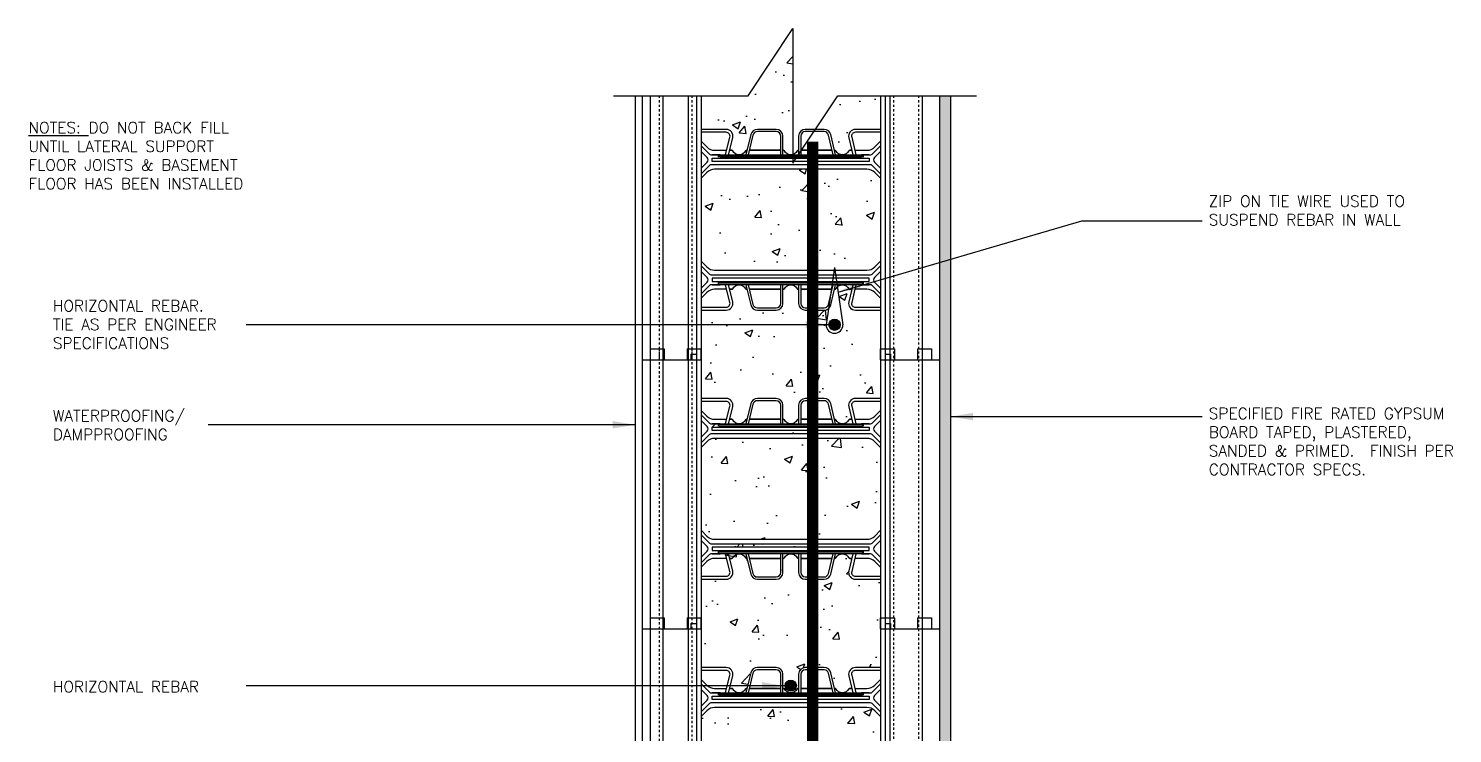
# Model space of a CAD drawing. Header units: inches. Extents: x 70.9 to 134.5, y -76 to 3.1.
# Drawn here: x 70.9 to 134.4, y -28.4 to 3.1 of the extents above; entities that cross this region are included whole.
import ezdxf

# ---------------------------------------------------------------- set-up
doc = ezdxf.new("R2010")
doc.units = ezdxf.units.IN
doc.header["$MEASUREMENT"] = 0
doc.linetypes.add('DASHED2', pattern=[0.375, 0.25, -0.125])
for name, color, linetype in [('LAYER 12', 12, 'Continuous'), ('LAYER 13', 13, 'Continuous'), ('LAYER 3', 3, 'Continuous'), ('LAYER 5', 5, 'Continuous'), ('LAYER 7', 7, 'Continuous'), ('LAYER 8', 8, 'Continuous')]:
    doc.layers.add(name, color=color, linetype=linetype)
doc.styles.add('NOTES', font='simplex.shx', dxfattribs={"height": 1})
doc.dimstyles.new('DIM-18$7', dxfattribs={"dimscale": 8, "dimtxt": 0.09375, "dimasz": 0.125, "dimexe": 0.1875, "dimexo": 0.0625, "dimgap": 0.0625, "dimtad": 0, "dimtih": 1, "dimtoh": 1, "dimdec": 4, "dimzin": 3, "dimdsep": 46, "dimlunit": 4, "dimtxsty": 'NOTES', "dimcen": 0.0625, "dimadec": 0, "dimazin": 0, "dimtfac": 1, "dimtdec": 4, "dimtofl": 0, "dimtmove": 0, "dimatfit": 3, "dimfxl": 1, "dimfrac": 2, "dimtolj": 1, "dimtzin": 0, "dimarcsym": 0})

msp = doc.modelspace()

# ---------------------------------------------------------------- hatches: boundary and pattern name
at = {"layer": 'LAYER 12'}
h = msp.add_hatch(dxfattribs=at)
h.set_pattern_fill('AR-SAND,_O', color=256, scale=0.125)
h.set_pattern_definition([(37.5, (0, 0), (-0.00787417, 0.24085297), [0, -0.19, 0, -0.2125, 0, -0.203125]), (7.5, (0, 0), (0.2212221, 0.35276826), [0, -0.1025, 0, -0.17125, 0, -0.065625]), (327.5, (-0.15375, 0), (0.38926773, 0.00070738), [0, -0.0625, 0, -0.225, 0, -0.29375]), (317.5, (-0.15375, 0), (0.3757658, 0.10970945), [0, -0.03125, 0, -0.1475, 0, -0.16875])])
h.paths.add_polyline_path([(112.03754, 0.07626), (111.53754, 0.07626), (111.53754, -11.70517), (111.53754, -23.70517), (111.53754, -35.70517), (111.53754, -47.70517), (111.53754, -55.70516), (112.03754, -55.70516)])
at = {"layer": 'LAYER 13'}
h = msp.add_hatch(dxfattribs=at)
h.set_pattern_fill('AR-CONC', color=256, scale=0.5, style=0)
h.paths.add_polyline_path([(105.0063, 3.07626), (103.0063, 0.07626), (100.91254, 0.07626), (100.91254, -1.42517), (102.03324, -1.42517, -0.48533789), (102.32488, -1.79549), (102.18993, -2.35517), (102.2831, -2.35517, -0.27932207), (102.32742, -2.38203, 0.60591838), (102.89894, -2.38203, -0.27932207), (102.94326, -2.35517), (102.96143, -2.35517), (103.13029, -1.65485, -0.34649497), (103.42193, -1.42517), (104.26429, -1.42517, -0.41421356), (104.56429, -1.72517), (104.56429, -2.35517), (104.58246, -2.35517, -0.27932206), (104.62678, -2.38203, 0.27945907), (104.9127, -2.55517, 0.07378648), (105.0063, -2.54124)])
h.paths.add_polyline_path([(108.91254, 0.07626), (107.0063, 0.07626), (106.00535, -1.42517), (106.40315, -1.42517, -0.34649497), (106.69479, -1.65485), (106.86365, -2.35517), (106.88182, -2.35517, -0.27932207), (106.92614, -2.38203, 0.60591838), (107.49766, -2.38203, -0.27932206), (107.54198, -2.35517), (107.63515, -2.35517), (107.5002, -1.79549, -0.48533789), (107.79184, -1.42517), (108.91254, -1.42517)])
h.paths.add_polyline_path([(108.91254, -3.60454), (108.65962, -3.35162, 0.19891237), (108.30606, -3.20517), (105.88749, -3.20517), (105.88749, -7.70517), (108.30606, -7.70517, 0.19891237), (108.65962, -7.55873), (108.91254, -7.30581)])
h.paths.add_polyline_path([(105.88749, -3.20517), (104.91254, -3.20517), (101.51901, -3.20517, 0.19891237), (101.16546, -3.35162), (100.91254, -3.60454), (100.91254, -7.30581), (101.16546, -7.55873, 0.19891237), (101.51901, -7.70517), (104.89423, -7.70517), (104.91254, -7.58017), (104.93085, -7.70517), (105.88749, -7.70517)])
h = msp.add_hatch(dxfattribs=at)
h.set_pattern_fill('AR-CONC', color=256, scale=0.5, style=0)
h.paths.add_polyline_path([(108.91254, -11.70517), (108.91254, -11.20517), (108.91254, -9.48517), (107.79184, -9.48517, -0.48533789), (107.5002, -9.11485), (107.63515, -8.55517), (107.54198, -8.55517, -0.27932207), (107.49766, -8.52832, 0.60591838), (106.92614, -8.52832, -0.27932207), (106.88182, -8.55517), (106.86365, -8.55517), (106.69479, -9.25549, -0.34649497), (106.40315, -9.48517), (105.88749, -9.48517), (105.88749, -13.42517), (106.40315, -13.42517, -0.34649497), (106.69479, -13.65485), (106.86365, -14.35517), (106.88182, -14.35517, -0.27932207), (106.92614, -14.38203, 0.60591838), (107.49766, -14.38203, -0.27932206), (107.54198, -14.35517), (107.63515, -14.35517), (107.5002, -13.79549, -0.48533789), (107.79184, -13.42517), (108.91254, -13.42517)])
h.paths.add_polyline_path([(105.02927, -8.37705, 0.0930216), (104.91238, -8.35517, 0.09276477), (104.79581, -8.37705), (104.53754, -10.14017, 1), (105.28754, -10.14017)], flags=17)
h.paths.add_polyline_path([(105.16254, -10.14017, -1), (104.66254, -10.14017, -1)], flags=16)
h.paths.add_polyline_path([(105.88749, -9.48517), (105.56079, -9.48517, -0.41421356), (105.26079, -9.18517), (105.26079, -8.55517), (105.24262, -8.55517, -0.27932206), (105.1983, -8.52832, 0.18171393), (105.02927, -8.37705), (105.28754, -10.14017, -1), (104.53754, -10.14017), (104.79581, -8.37705, 0.18171393), (104.62678, -8.52832, -0.27932207), (104.58246, -8.55517), (104.56429, -8.55517), (104.56429, -9.18517, -0.41421356), (104.26429, -9.48517), (103.42193, -9.48517, -0.34649497), (103.13029, -9.25549), (102.96143, -8.55517), (102.94326, -8.55517, -0.27932207), (102.89894, -8.52832, 0.60591838), (102.32742, -8.52832, -0.27932206), (102.2831, -8.55517), (102.18993, -8.55517), (102.32488, -9.11485, -0.48533789), (102.03324, -9.48517), (100.91254, -9.48517), (100.91254, -11.70517), (100.91254, -13.42517), (102.03324, -13.42517, -0.48533789), (102.32488, -13.79549), (102.18993, -14.35517), (102.2831, -14.35517, -0.27932207), (102.32742, -14.38203, 0.60591838), (102.89894, -14.38203, -0.27932207), (102.94326, -14.35517), (102.96143, -14.35517), (103.13029, -13.65485, -0.34649497), (103.42193, -13.42517), (104.26429, -13.42517, -0.41421356), (104.56429, -13.72517), (104.56429, -14.35517), (104.58246, -14.35517, -0.27932206), (104.62678, -14.38203, 0.27932207), (104.91254, -14.55517), (101.35333, -14.55517, -0.19891237), (101.28262, -14.52588), (100.91254, -14.1558), (100.91254, -14.4058), (101.18084, -14.67411, -0.41421356), (101.18084, -14.88624), (100.91254, -15.15454), (100.91254, -15.40454), (101.28262, -15.03446, -0.19891237), (101.35333, -15.00517), (104.91254, -15.00517), (105.88749, -15.00517), (105.88749, -14.85517), (104.91254, -14.85517), (101.41191, -14.85517), (101.41191, -14.70517), (104.91254, -14.70517), (105.88749, -14.70517), (105.88749, -14.65517), (104.91254, -14.65517), (101.76191, -14.65517), (101.66431, -14.63311, -0.81795051), (101.66431, -14.62723), (101.76191, -14.60517), (104.91254, -14.60517), (105.88749, -14.60517), (105.88749, -14.35517), (105.36079, -14.35517), (105.36079, -13.72517, -0.41421356), (105.56079, -13.52517), (105.88749, -13.52517)])
h = msp.add_hatch(dxfattribs=at)
h.set_pattern_fill('AR-CONC', color=256, scale=0.5, style=0)
h.paths.add_polyline_path([(108.91254, -15.60454), (108.65962, -15.35162, 0.19891237), (108.30606, -15.20517), (105.88749, -15.20517), (105.88749, -19.70517), (108.30606, -19.70517, 0.19891237), (108.65962, -19.55873), (108.91254, -19.3058)])
h.paths.add_polyline_path([(105.88749, -15.20517), (104.91254, -15.20517), (101.51901, -15.20517, 0.19891237), (101.16546, -15.35162), (100.91254, -15.60454), (100.91254, -19.3058), (101.16546, -19.55873, 0.19891237), (101.51901, -19.70517), (104.91254, -19.70517), (105.88749, -19.70517)])
h = msp.add_hatch(dxfattribs=at)
h.set_pattern_fill('AR-CONC', color=256, scale=0.5, style=0)
h.paths.add_polyline_path([(108.91254, -21.48517), (107.79184, -21.48517, -0.48533789), (107.5002, -21.11485), (107.63515, -20.55517), (107.54198, -20.55517, -0.27932207), (107.49766, -20.52832, 0.60591838), (106.92614, -20.52832, -0.27932207), (106.88182, -20.55517), (106.86365, -20.55517), (106.69479, -21.25549, -0.34649497), (106.40315, -21.48517), (105.88749, -21.48517), (105.88749, -25.42517), (106.40315, -25.42517, -0.34649497), (106.69479, -25.65485), (106.86365, -26.35517), (106.88182, -26.35517, -0.27932207), (106.92614, -26.38203, 0.60591838), (107.49766, -26.38203, -0.27932206), (107.54198, -26.35517), (107.63515, -26.35517), (107.5002, -25.79549, -0.48533789), (107.79184, -25.42517), (108.91254, -25.42517), (108.91254, -23.70517)])
h.paths.add_polyline_path([(107.4619, -26.14017, -1), (106.9619, -26.14017, -1)], flags=16)
h.paths.add_polyline_path([(105.88749, -21.48517), (105.56079, -21.48517, -0.41421356), (105.26079, -21.18517), (105.26079, -20.55517), (105.24262, -20.55517, -0.27932206), (105.1983, -20.52832, 0.27932207), (104.91254, -20.35517), (105.88749, -20.35517), (105.88749, -20.30517), (104.91254, -20.30517), (101.76191, -20.30517), (101.66431, -20.28311, -0.81795051), (101.66431, -20.27723), (101.76191, -20.25517), (104.91254, -20.25517), (105.88749, -20.25517), (105.88749, -20.20517), (104.91254, -20.20517), (101.41191, -20.20517), (101.41191, -20.05517), (104.91254, -20.05517), (105.88749, -20.05517), (105.88749, -19.90517), (104.91254, -19.90517), (101.35333, -19.90517, -0.19891237), (101.28262, -19.87588), (100.91254, -19.5058), (100.91254, -19.7558), (101.18084, -20.02411, -0.41421356), (101.18084, -20.23624), (100.91254, -20.50454), (100.91254, -20.95454), (101.16546, -20.70162, -0.19891237), (101.51901, -20.55517), (102.05621, -20.55517), (102.1985, -21.14533, -0.48533789), (102.03324, -21.35517), (100.91254, -21.35517), (100.91254, -23.70517), (100.91254, -25.42517), (102.03324, -25.42517, -0.48533789), (102.32488, -25.79549), (102.18993, -26.35517), (102.2831, -26.35517, -0.27932207), (102.32742, -26.38203, 0.60591838), (102.89894, -26.38203, -0.27932207), (102.94326, -26.35517), (102.96143, -26.35517), (103.13029, -25.65485, -0.34649497), (103.42193, -25.42517), (104.26429, -25.42517, -0.41421356), (104.56429, -25.72517), (104.56429, -26.35517), (104.58246, -26.35517, -0.27932206), (104.62678, -26.38203, 0.27945934), (104.9127, -26.55517, 0.2791848), (105.1983, -26.38203, -0.27932207), (105.24262, -26.35517), (105.26079, -26.35517), (105.26079, -25.72517, -0.41421356), (105.56079, -25.42517), (105.88749, -25.42517)])
h.paths.add_polyline_path([(102.96143, -20.55517), (102.94326, -20.55517, -0.27932207), (102.89894, -20.52832, 0.37790632), (102.96067, -20.55204)], flags=17)
h.paths.add_polyline_path([(103.42193, -21.38517, -0.34649497), (103.2275, -21.23205), (103.06429, -20.55517), (104.46429, -20.55517), (104.46429, -21.18517, -0.41421356), (104.26429, -21.38517)], flags=16)
h = msp.add_hatch(dxfattribs=at)
h.set_pattern_fill('AR-CONC', color=256, scale=0.5, style=0)
h.paths.add_polyline_path([(108.91254, -27.60454), (108.65962, -27.35162, 0.19891237), (108.30606, -27.20517), (105.88749, -27.20517), (105.88749, -31.70517), (108.30606, -31.70517, 0.19891237), (108.65962, -31.55873), (108.91254, -31.3058)])
h.paths.add_polyline_path([(105.88749, -27.20517), (104.91254, -27.20517), (101.51901, -27.20517, 0.19891237), (101.16546, -27.35162), (100.91254, -27.60454), (100.91254, -31.3058), (101.16546, -31.55873, 0.19891237), (101.51901, -31.70517), (104.91254, -31.70517), (105.88749, -31.70517)])
at = {"layer": 'LAYER 8'}
for points in [[(107.11244, -10.14017, 1), (106.61244, -10.14017, 1)], [(105.16254, -26.2328, 1), (104.66254, -26.2328, 1)]]:
    msp.add_hatch(color=256, dxfattribs=at).paths.add_polyline_path(points)

# ---------------------------------------------------------------- linework, layer by layer
at = {"layer": 'LAYER 12'}
for p, q in [((98.63754, 0.07626), (98.63754, -11.70517)), ((99.21254, 0.07626), (99.21254, -11.70517)), ((100.33754, 0.07626), (100.33754, -11.70517)), ((100.71254, 0.07626), (100.71254, -11.70517)), ((109.11254, 0.07626), (109.11254, -11.70517)), ((109.32754, 0.07626), (109.32754, -11.70517)), ((110.77254, 0.07626), (110.77254, -11.70517)), ((98.63754, -11.20517), (99.26254, -11.20517)), ((98.63754, -11.20517), (99.26254, -11.20517)), ((98.63754, -11.20517), (99.26254, -11.20517)), ((98.63754, -11.20517), (99.26254, -11.20517)), ((98.63754, -11.20517), (98.63754, -23.70517)), ((99.21254, -11.20517), (99.21254, -23.70517)), ((99.26254, -11.20517), (99.26254, -11.70517)), ((99.26254, -11.20517), (99.26254, -11.70517)), ((99.26254, -11.20517), (99.26254, -11.70517)), ((99.26254, -11.20517), (99.26254, -11.70517)), ((100.28754, -11.20517), (100.28754, -11.70517)), ((100.28754, -11.20517), (100.91254, -11.20517)), ((100.28754, -11.20517), (100.28754, -11.70517)), ((100.28754, -11.20517), (100.91254, -11.20517)), ((100.28754, -11.20517), (100.28754, -11.70517)), ((100.28754, -11.20517), (100.91254, -11.20517)), ((100.28754, -11.20517), (100.28754, -11.70517)), ((100.28754, -11.20517), (100.91254, -11.20517)), ((100.33754, -11.20517), (100.33754, -23.70517)), ((100.91254, -11.70517), (100.91254, -11.20517)), ((108.91254, -11.20517), (109.53754, -11.20517)), ((108.91254, -11.20517), (109.53754, -11.20517)), ((108.91254, -11.20517), (109.53754, -11.20517)), ((108.91254, -11.20517), (109.53754, -11.20517)), ((108.91254, -11.70517), (108.91254, -11.20517)), ((109.53754, -11.20517), (109.53754, -11.70517)), ((109.53754, -11.20517), (109.53754, -11.70517)), ((109.53754, -11.20517), (109.53754, -11.70517)), ((109.53754, -11.20517), (109.53754, -11.70517)), ((110.56254, -11.20517), (110.56254, -11.70517)), ((110.56254, -11.20517), (111.18754, -11.20517)), ((110.56254, -11.20517), (110.56254, -11.70517)), ((110.56254, -11.20517), (111.18754, -11.20517)), ((110.56254, -11.20517), (110.56254, -11.70517)), ((110.56254, -11.20517), (111.18754, -11.20517)), ((110.56254, -11.20517), (110.56254, -11.70517)), ((110.56254, -11.20517), (111.18754, -11.20517)), ((111.18754, -11.20517), (111.18754, -11.70517)), ((111.18754, -11.20517), (111.18754, -11.70517)), ((111.18754, -11.20517), (111.18754, -11.70517)), ((111.18754, -11.20517), (111.18754, -11.70517)), ((100.46254, -11.45517), (100.46254, -11.70517)), ((100.46254, -11.45517), (100.71254, -11.45517)), ((100.46254, -11.45517), (100.46254, -11.70517)), ((100.46254, -11.45517), (100.71254, -11.45517)), ((100.71254, -11.45517), (100.71254, -23.70517)), ((109.11254, -11.45517), (109.36254, -11.45517)), ((109.11254, -11.45517), (109.11254, -23.70517)), ((109.11254, -11.45517), (109.36254, -11.45517)), ((109.32754, -11.70517), (109.32754, -23.70517)), ((109.36254, -11.45517), (109.36254, -11.70517)), ((109.36254, -11.45517), (109.36254, -11.70517)), ((110.77254, -11.70517), (110.77254, -23.70517)), ((98.63754, -23.20517), (99.26254, -23.20517)), ((98.63754, -23.20517), (99.26254, -23.20517)), ((98.63754, -23.20517), (98.63754, -35.70517)), ((98.63754, -23.20517), (99.26254, -23.20517)), ((98.63754, -23.20517), (99.26254, -23.20517)), ((99.21254, -23.20517), (99.21254, -35.70517)), ((99.26254, -23.20517), (99.26254, -23.70517)), ((99.26254, -23.20517), (99.26254, -23.70517)), ((99.26254, -23.20517), (99.26254, -23.70517)), ((99.26254, -23.20517), (99.26254, -23.70517)), ((100.28754, -23.20517), (100.28754, -23.70517)), ((100.28754, -23.20517), (100.91254, -23.20517)), ((100.28754, -23.20517), (100.28754, -23.70517)), ((100.28754, -23.20517), (100.91254, -23.20517)), ((100.28754, -23.20517), (100.28754, -23.70517)), ((100.28754, -23.20517), (100.91254, -23.20517)), ((100.28754, -23.20517), (100.28754, -23.70517)), ((100.28754, -23.20517), (100.91254, -23.20517)), ((100.33754, -23.20517), (100.33754, -35.70517)), ((100.46254, -23.45517), (100.46254, -23.70517)), ((100.46254, -23.45517), (100.71254, -23.45517)), ((100.46254, -23.45517), (100.46254, -23.70517)), ((100.46254, -23.45517), (100.71254, -23.45517)), ((100.71254, -23.45517), (100.71254, -35.70517)), ((100.91254, -23.70517), (100.91254, -23.20517)), ((108.91254, -23.20517), (109.53754, -23.20517)), ((108.91254, -23.20517), (109.53754, -23.20517)), ((108.91254, -23.70517), (108.91254, -23.20517)), ((108.91254, -23.20517), (109.53754, -23.20517)), ((108.91254, -23.20517), (109.53754, -23.20517)), ((109.11254, -23.45517), (109.11254, -35.70517)), ((109.11254, -23.45517), (109.36254, -23.45517)), ((109.11254, -23.45517), (109.36254, -23.45517)), ((109.36254, -23.45517), (109.36254, -23.70517)), ((109.36254, -23.45517), (109.36254, -23.70517)), ((109.53754, -23.20517), (109.53754, -23.70517)), ((109.53754, -23.20517), (109.53754, -23.70517)), ((109.53754, -23.20517), (109.53754, -23.70517)), ((109.53754, -23.20517), (109.53754, -23.70517)), ((110.56254, -23.20517), (110.56254, -23.70517)), ((110.56254, -23.20517), (111.18754, -23.20517)), ((110.56254, -23.20517), (110.56254, -23.70517)), ((110.56254, -23.20517), (111.18754, -23.20517)), ((110.56254, -23.20517), (110.56254, -23.70517)), ((110.56254, -23.20517), (111.18754, -23.20517)), ((110.56254, -23.20517), (110.56254, -23.70517)), ((110.56254, -23.20517), (111.18754, -23.20517)), ((111.18754, -23.20517), (111.18754, -23.70517)), ((111.18754, -23.20517), (111.18754, -23.70517)), ((111.18754, -23.20517), (111.18754, -23.70517)), ((111.18754, -23.20517), (111.18754, -23.70517)), ((109.32754, -23.70517), (109.32754, -35.70517)), ((110.77254, -23.70517), (110.77254, -35.70517))]:
    msp.add_line(p, q, dxfattribs=at)
at = {"layer": 'LAYER 12', "linetype": 'DASHED2', "ltscale": 0.15}
for p, q in [((99.05254, 0.07626), (99.05254, -11.70517)), ((100.49754, 0.07626), (100.49754, -11.70517)), ((109.48754, 0.07626), (109.48754, -11.70517)), ((110.61254, 0.07626), (110.61254, -11.70517)), ((99.05254, -11.20517), (99.05254, -23.70517)), ((100.49754, -11.20517), (100.49754, -23.70517)), ((109.48754, -11.70517), (109.48754, -23.70517)), ((110.61254, -11.70517), (110.61254, -23.70517)), ((99.05254, -23.20517), (99.05254, -35.70517)), ((100.49754, -23.20517), (100.49754, -35.70517)), ((109.48754, -23.70517), (109.48754, -35.70517)), ((110.61254, -23.70517), (110.61254, -35.70517))]:
    msp.add_line(p, q, dxfattribs=at)
at = {"layer": 'LAYER 12'}
for points in [[(102.14171, -2.55517), (102.32488, -1.79549, 0.48533789), (102.03324, -1.42517), (100.91254, -1.42517)], [(101.76191, -2.55517), (101.66191, -2.55517), (101.41191, -2.55517), (102.00798, -2.55517), (102.1985, -1.76502, 0.48533789), (102.03324, -1.55517), (100.91254, -1.55517)], [(104.56429, -2.55517), (104.56429, -1.72517, 0.41421356), (104.26429, -1.42517), (103.42193, -1.42517, 0.34649497), (103.13029, -1.65485), (102.9132, -2.55517)], [(104.46429, -2.55517), (104.46429, -1.72517, 0.41421356), (104.26429, -1.52517), (103.42193, -1.52517, 0.34649497), (103.2275, -1.67829), (103.01607, -2.55517)], [(106.91188, -2.55517), (106.69479, -1.65485, 0.34649497), (106.40315, -1.42517), (105.56079, -1.42517, 0.41421356), (105.26079, -1.72517), (105.26079, -2.55517)], [(106.80901, -2.55517), (106.59758, -1.67829, 0.34649497), (106.40315, -1.52517), (105.56079, -1.52517, 0.41421356), (105.36079, -1.72517), (105.36079, -2.55517)], [(108.91254, -1.42517), (107.79184, -1.42517, 0.48533789), (107.5002, -1.79549), (107.68337, -2.55517)], [(108.91254, -1.55517), (107.79184, -1.55517, 0.48533789), (107.62658, -1.76502), (107.81709, -2.55517), (108.41317, -2.55517), (108.16317, -2.55517), (108.06317, -2.55517)], [(100.91254, -1.95581), (101.16546, -2.20873, 0.19891237), (101.51901, -2.35517), (102.05621, -2.35517)], [(100.91254, -2.15581), (101.28262, -2.52589, 0.19891237), (101.35333, -2.55517), (104.91254, -2.55517, -0.27932207), (104.62678, -2.38203, 0.27932207), (104.58246, -2.35517)], [(100.91254, -3.15454), (101.18084, -2.88624, 0.41421356), (101.18084, -2.67411), (100.91254, -2.40581)], [(102.94326, -2.35517, 0.27932207), (102.89894, -2.38203, -0.60591838), (102.32742, -2.38203, 0.27932207), (102.2831, -2.35517), (102.18993, -2.35517), (102.2831, -2.35517)], [(105.24262, -2.35517, 0.27932207), (105.1983, -2.38203, -0.27932207), (104.91254, -2.55517), (108.47175, -2.55517, 0.19891237), (108.54246, -2.52589), (108.91254, -2.15581)], [(107.54198, -2.35517), (107.63515, -2.35517), (107.54198, -2.35517, 0.27932207), (107.49766, -2.38203, -0.60591838), (106.92614, -2.38203, 0.27932207), (106.88182, -2.35517)], [(107.76887, -2.35517), (108.30606, -2.35517, 0.19891237), (108.65962, -2.20873), (108.91254, -1.95581)], [(108.91254, -2.40581), (108.64424, -2.67411, 0.41421356), (108.64424, -2.88624), (108.91254, -3.15454)], [(108.91254, -3.40454), (108.54246, -3.03446, 0.19891237), (108.47175, -3.00517), (104.91254, -3.00517), (101.35333, -3.00517, 0.19891237), (101.28262, -3.03446), (100.91254, -3.40454)], [(108.91254, -3.60454), (108.65962, -3.35162, 0.19891237), (108.30606, -3.20517), (104.91254, -3.20517), (101.51901, -3.20517, 0.19891237), (101.16546, -3.35162), (100.91254, -3.60454)], [(100.91254, -7.30581), (101.16546, -7.55873, 0.19891237), (101.51901, -7.70517), (104.91254, -7.70517), (108.30606, -7.70517, 0.19891237), (108.65962, -7.55873), (108.91254, -7.30581)], [(100.91254, -7.50581), (101.28262, -7.87589, 0.19891237), (101.35333, -7.90517), (104.91254, -7.90517), (108.47175, -7.90517, 0.19891237), (108.54246, -7.87589), (108.91254, -7.50581)], [(100.91254, -8.50454), (101.18084, -8.23624, 0.41421356), (101.18084, -8.02411), (100.91254, -7.75581)], [(108.91254, -7.75581), (108.64424, -8.02411, 0.41421356), (108.64424, -8.23624), (108.91254, -8.50454)], [(104.58246, -8.55517, 0.27932207), (104.62678, -8.52832, -0.27932207), (104.91254, -8.35517), (101.35333, -8.35517, 0.19891237), (101.28262, -8.38446), (100.91254, -8.75454)], [(100.91254, -9.35517), (102.03324, -9.35517, 0.48533789), (102.1985, -9.14533), (102.00798, -8.35517), (101.41191, -8.35517), (101.66191, -8.35517), (101.76191, -8.35517)], [(100.91254, -9.48517), (102.03324, -9.48517, 0.48533789), (102.32488, -9.11485), (102.14171, -8.35517)], [(102.05621, -8.55517), (101.51901, -8.55517, 0.19891237), (101.16546, -8.70162), (100.91254, -8.95454)], [(102.2831, -8.55517), (102.18993, -8.55517), (102.2831, -8.55517, 0.27932207), (102.32742, -8.52832, -0.60591838), (102.89894, -8.52832, 0.27932207), (102.94326, -8.55517)], [(102.9132, -8.35517), (103.13029, -9.25549, 0.34649497), (103.42193, -9.48517), (104.26429, -9.48517, 0.41421356), (104.56429, -9.18517), (104.56429, -8.35517)], [(103.01607, -8.35517), (103.2275, -9.23205, 0.34649497), (103.42193, -9.38517), (104.26429, -9.38517, 0.41421356), (104.46429, -9.18517), (104.46429, -8.35517)], [(108.91254, -8.75454), (108.54246, -8.38446, 0.19891237), (108.47175, -8.35517), (104.91254, -8.35517, -0.27932207), (105.1983, -8.52832, 0.27932207), (105.24262, -8.55517)], [(105.26079, -8.35517), (105.26079, -9.18517, 0.41421356), (105.56079, -9.48517), (106.40315, -9.48517, 0.34649497), (106.69479, -9.25549), (106.91188, -8.35517)], [(105.36079, -8.35517), (105.36079, -9.18517, 0.41421356), (105.56079, -9.38517), (106.40315, -9.38517, 0.34649497), (106.59758, -9.23205), (106.80901, -8.35517)], [(106.88182, -8.55517, 0.27932207), (106.92614, -8.52832, -0.60591838), (107.49766, -8.52832, 0.27932207), (107.54198, -8.55517), (107.63515, -8.55517), (107.54198, -8.55517)], [(107.68337, -8.35517), (107.5002, -9.11485, 0.48533789), (107.79184, -9.48517), (108.91254, -9.48517)], [(108.06317, -8.35517), (108.16317, -8.35517), (108.41317, -8.35517), (107.81709, -8.35517), (107.62658, -9.14533, 0.48533789), (107.79184, -9.35517), (108.91254, -9.35517)], [(108.91254, -8.95454), (108.65962, -8.70162, 0.19891237), (108.30606, -8.55517), (107.76887, -8.55517)], [(102.14171, -14.55517), (102.32488, -13.79549, 0.48533789), (102.03324, -13.42517), (100.91254, -13.42517)], [(101.76191, -14.55517), (101.66191, -14.55517), (101.41191, -14.55517), (102.00798, -14.55517), (102.1985, -13.76502, 0.48533789), (102.03324, -13.55517), (100.91254, -13.55517)], [(100.91254, -13.9558), (101.16546, -14.20873, 0.19891237), (101.51901, -14.35517), (102.05621, -14.35517)], [(104.56429, -14.55517), (104.56429, -13.72517, 0.41421356), (104.26429, -13.42517), (103.42193, -13.42517, 0.34649497), (103.13029, -13.65485), (102.9132, -14.55517)], [(104.46429, -14.55517), (104.46429, -13.72517, 0.41421356), (104.26429, -13.52517), (103.42193, -13.52517, 0.34649497), (103.2275, -13.67829), (103.01607, -14.55517)], [(106.91188, -14.55517), (106.69479, -13.65485, 0.34649497), (106.40315, -13.42517), (105.56079, -13.42517, 0.41421356), (105.26079, -13.72517), (105.26079, -14.55517)], [(106.80901, -14.55517), (106.59758, -13.67829, 0.34649497), (106.40315, -13.52517), (105.56079, -13.52517, 0.41421356), (105.36079, -13.72517), (105.36079, -14.55517)], [(108.91254, -13.42517), (107.79184, -13.42517, 0.48533789), (107.5002, -13.79549), (107.68337, -14.55517)], [(108.91254, -13.55517), (107.79184, -13.55517, 0.48533789), (107.62658, -13.76502), (107.81709, -14.55517), (108.41317, -14.55517), (108.16317, -14.55517), (108.06317, -14.55517)], [(107.76887, -14.35517), (108.30606, -14.35517, 0.19891237), (108.65962, -14.20873), (108.91254, -13.9558)], [(100.91254, -14.1558), (101.28262, -14.52588, 0.19891237), (101.35333, -14.55517), (104.91254, -14.55517, -0.27932207), (104.62678, -14.38203, 0.27932207), (104.58246, -14.35517)], [(100.91254, -15.15454), (101.18084, -14.88624, 0.41421356), (101.18084, -14.67411), (100.91254, -14.4058)], [(102.94326, -14.35517, 0.27932207), (102.89894, -14.38203, -0.60591838), (102.32742, -14.38203, 0.27932207), (102.2831, -14.35517), (102.18993, -14.35517), (102.2831, -14.35517)], [(105.24262, -14.35517, 0.27932207), (105.1983, -14.38203, -0.27932207), (104.91254, -14.55517), (108.47175, -14.55517, 0.19891237), (108.54246, -14.52588), (108.91254, -14.1558)], [(107.54198, -14.35517), (107.63515, -14.35517), (107.54198, -14.35517, 0.27932207), (107.49766, -14.38203, -0.60591838), (106.92614, -14.38203, 0.27932207), (106.88182, -14.35517)], [(108.91254, -14.4058), (108.64424, -14.67411, 0.41421356), (108.64424, -14.88624), (108.91254, -15.15454)], [(108.91254, -15.40454), (108.54246, -15.03446, 0.19891237), (108.47175, -15.00517), (104.91254, -15.00517), (101.35333, -15.00517, 0.19891237), (101.28262, -15.03446), (100.91254, -15.40454)], [(108.91254, -15.60454), (108.65962, -15.35162, 0.19891237), (108.30606, -15.20517), (104.91254, -15.20517), (101.51901, -15.20517, 0.19891237), (101.16546, -15.35162), (100.91254, -15.60454)], [(100.91254, -19.3058), (101.16546, -19.55873, 0.19891237), (101.51901, -19.70517), (104.91254, -19.70517), (108.30606, -19.70517, 0.19891237), (108.65962, -19.55873), (108.91254, -19.3058)], [(100.91254, -19.5058), (101.28262, -19.87588, 0.19891237), (101.35333, -19.90517), (104.91254, -19.90517), (108.47175, -19.90517, 0.19891237), (108.54246, -19.87588), (108.91254, -19.5058)], [(100.91254, -20.50454), (101.18084, -20.23624, 0.41421356), (101.18084, -20.02411), (100.91254, -19.7558)], [(108.91254, -19.7558), (108.64424, -20.02411, 0.41421356), (108.64424, -20.23624), (108.91254, -20.50454)], [(104.58246, -20.55517, 0.27932207), (104.62678, -20.52832, -0.27932207), (104.91254, -20.35517), (101.35333, -20.35517, 0.19891237), (101.28262, -20.38446), (100.91254, -20.75454)], [(100.91254, -21.35517), (102.03324, -21.35517, 0.48533789), (102.1985, -21.14533), (102.00798, -20.35517), (101.41191, -20.35517), (101.66191, -20.35517), (101.76191, -20.35517)], [(100.91254, -21.48517), (102.03324, -21.48517, 0.48533789), (102.32488, -21.11485), (102.14171, -20.35517)], [(102.05621, -20.55517), (101.51901, -20.55517, 0.19891237), (101.16546, -20.70162), (100.91254, -20.95454)], [(102.2831, -20.55517), (102.18993, -20.55517), (102.2831, -20.55517, 0.27932207), (102.32742, -20.52832, -0.60591838), (102.89894, -20.52832, 0.27932207), (102.94326, -20.55517)], [(102.9132, -20.35517), (103.13029, -21.25549, 0.34649497), (103.42193, -21.48517), (104.26429, -21.48517, 0.41421356), (104.56429, -21.18517), (104.56429, -20.35517)], [(103.01607, -20.35517), (103.2275, -21.23205, 0.34649497), (103.42193, -21.38517), (104.26429, -21.38517, 0.41421356), (104.46429, -21.18517), (104.46429, -20.35517)], [(108.91254, -20.75454), (108.54246, -20.38446, 0.19891237), (108.47175, -20.35517), (104.91254, -20.35517, -0.27932207), (105.1983, -20.52832, 0.27932207), (105.24262, -20.55517)], [(105.26079, -20.35517), (105.26079, -21.18517, 0.41421356), (105.56079, -21.48517), (106.40315, -21.48517, 0.34649497), (106.69479, -21.25549), (106.91188, -20.35517)], [(105.36079, -20.35517), (105.36079, -21.18517, 0.41421356), (105.56079, -21.38517), (106.40315, -21.38517, 0.34649497), (106.59758, -21.23205), (106.80901, -20.35517)], [(106.88182, -20.55517, 0.27932207), (106.92614, -20.52832, -0.60591838), (107.49766, -20.52832, 0.27932207), (107.54198, -20.55517), (107.63515, -20.55517), (107.54198, -20.55517)], [(107.68337, -20.35517), (107.5002, -21.11485, 0.48533789), (107.79184, -21.48517), (108.91254, -21.48517)], [(108.06317, -20.35517), (108.16317, -20.35517), (108.41317, -20.35517), (107.81709, -20.35517), (107.62658, -21.14533, 0.48533789), (107.79184, -21.35517), (108.91254, -21.35517)], [(108.91254, -20.95454), (108.65962, -20.70162, 0.19891237), (108.30606, -20.55517), (107.76887, -20.55517)], [(102.14171, -26.55517), (102.32488, -25.79549, 0.48533789), (102.03324, -25.42517), (100.91254, -25.42517)], [(101.76191, -26.55517), (101.66191, -26.55517), (101.41191, -26.55517), (102.00798, -26.55517), (102.1985, -25.76502, 0.48533789), (102.03324, -25.55517), (100.91254, -25.55517)], [(100.91254, -25.9558), (101.16546, -26.20873, 0.19891237), (101.51901, -26.35517), (102.05621, -26.35517)], [(104.56429, -26.55517), (104.56429, -25.72517, 0.41421356), (104.26429, -25.42517), (103.42193, -25.42517, 0.34649497), (103.13029, -25.65485), (102.9132, -26.55517)], [(104.46429, -26.55517), (104.46429, -25.72517, 0.41421356), (104.26429, -25.52517), (103.42193, -25.52517, 0.34649497), (103.2275, -25.67829), (103.01607, -26.55517)], [(106.91188, -26.55517), (106.69479, -25.65485, 0.34649497), (106.40315, -25.42517), (105.56079, -25.42517, 0.41421356), (105.26079, -25.72517), (105.26079, -26.55517)], [(106.80901, -26.55517), (106.59758, -25.67829, 0.34649497), (106.40315, -25.52517), (105.56079, -25.52517, 0.41421356), (105.36079, -25.72517), (105.36079, -26.55517)], [(108.91254, -25.42517), (107.79184, -25.42517, 0.48533789), (107.5002, -25.79549), (107.68337, -26.55517)], [(108.91254, -25.55517), (107.79184, -25.55517, 0.48533789), (107.62658, -25.76502), (107.81709, -26.55517), (108.41317, -26.55517), (108.16317, -26.55517), (108.06317, -26.55517)], [(107.76887, -26.35517), (108.30606, -26.35517, 0.19891237), (108.65962, -26.20873), (108.91254, -25.9558)], [(100.91254, -26.1558), (101.28262, -26.52588, 0.19891237), (101.35333, -26.55517), (104.91254, -26.55517, -0.27932207), (104.62678, -26.38203, 0.27932207), (104.58246, -26.35517)], [(100.91254, -27.15454), (101.18084, -26.88624, 0.41421356), (101.18084, -26.67411), (100.91254, -26.4058)], [(102.94326, -26.35517, 0.27932207), (102.89894, -26.38203, -0.60591838), (102.32742, -26.38203, 0.27932207), (102.2831, -26.35517), (102.18993, -26.35517), (102.2831, -26.35517)], [(105.24262, -26.35517, 0.27932207), (105.1983, -26.38203, -0.27932207), (104.91254, -26.55517), (108.47175, -26.55517, 0.19891237), (108.54246, -26.52588), (108.91254, -26.1558)], [(107.54198, -26.35517), (107.63515, -26.35517), (107.54198, -26.35517, 0.27932207), (107.49766, -26.38203, -0.60591838), (106.92614, -26.38203, 0.27932207), (106.88182, -26.35517)], [(108.91254, -26.4058), (108.64424, -26.67411, 0.41421356), (108.64424, -26.88624), (108.91254, -27.15454)], [(108.91254, -27.40454), (108.54246, -27.03446, 0.19891237), (108.47175, -27.00517), (104.91254, -27.00517), (101.35333, -27.00517, 0.19891237), (101.28262, -27.03446), (100.91254, -27.40454)], [(108.91254, -27.60454), (108.65962, -27.35162, 0.19891237), (108.30606, -27.20517), (104.91254, -27.20517), (101.51901, -27.20517, 0.19891237), (101.16546, -27.35162), (100.91254, -27.60454)]]:
    msp.add_lwpolyline(points, format="xyb", dxfattribs=at)
for points in [[(102.96143, -2.35517), (102.94326, -2.35517)], [(104.46429, -2.35517), (103.06429, -2.35517)], [(104.56429, -2.35517), (104.58246, -2.35517)], [(105.26079, -2.35517), (105.24262, -2.35517)], [(105.36079, -2.35517), (106.76079, -2.35517)], [(106.86365, -2.35517), (106.88182, -2.35517)], [(104.91254, -2.70517), (108.41317, -2.70517), (108.41317, -2.85517), (104.91254, -2.85517), (101.41191, -2.85517), (101.41191, -2.70517)], [(104.91254, -8.20517), (108.41317, -8.20517), (108.41317, -8.05517), (104.91254, -8.05517), (101.41191, -8.05517), (101.41191, -8.20517)], [(102.96143, -8.55517), (102.94326, -8.55517)], [(104.46429, -8.55517), (103.06429, -8.55517)], [(104.56429, -8.55517), (104.58246, -8.55517)], [(105.26079, -8.55517), (105.24262, -8.55517)], [(105.36079, -8.55517), (106.76079, -8.55517)], [(106.86365, -8.55517), (106.88182, -8.55517)], [(102.96143, -14.35517), (102.94326, -14.35517)], [(104.46429, -14.35517), (103.06429, -14.35517)], [(104.56429, -14.35517), (104.58246, -14.35517)], [(105.26079, -14.35517), (105.24262, -14.35517)], [(105.36079, -14.35517), (106.76079, -14.35517)], [(106.86365, -14.35517), (106.88182, -14.35517)], [(104.91254, -14.70517), (108.41317, -14.70517), (108.41317, -14.85517), (104.91254, -14.85517), (101.41191, -14.85517), (101.41191, -14.70517)], [(104.91254, -20.20517), (108.41317, -20.20517), (108.41317, -20.05517), (104.91254, -20.05517), (101.41191, -20.05517), (101.41191, -20.20517)], [(102.96143, -20.55517), (102.94326, -20.55517)], [(104.46429, -20.55517), (103.06429, -20.55517)], [(104.56429, -20.55517), (104.58246, -20.55517)], [(105.26079, -20.55517), (105.24262, -20.55517)], [(105.36079, -20.55517), (106.76079, -20.55517)], [(106.86365, -20.55517), (106.88182, -20.55517)], [(102.96143, -26.35517), (102.94326, -26.35517)], [(104.46429, -26.35517), (103.06429, -26.35517)], [(104.56429, -26.35517), (104.58246, -26.35517)], [(105.26079, -26.35517), (105.24262, -26.35517)], [(105.36079, -26.35517), (106.76079, -26.35517)], [(106.86365, -26.35517), (106.88182, -26.35517)], [(104.91254, -26.70517), (108.41317, -26.70517), (108.41317, -26.85517), (104.91254, -26.85517), (101.41191, -26.85517), (101.41191, -26.70517)]]:
    msp.add_lwpolyline(points, close=True, dxfattribs=at)
for points in [[(104.91254, -2.60517), (101.76191, -2.60517), (101.66418, -2.62726, 0.78077641), (101.66418, -2.63309), (101.76191, -2.65517), (104.91254, -2.65517), (108.06317, -2.65517), (108.1609, -2.63309, 0.78077641), (108.1609, -2.62726), (108.06317, -2.60517)], [(104.91254, -8.30517), (108.06317, -8.30517), (108.1609, -8.28309, 0.78077641), (108.1609, -8.27726), (108.06317, -8.25517), (104.91254, -8.25517), (101.76191, -8.25517), (101.66418, -8.27726, 0.78077641), (101.66418, -8.28309), (101.76191, -8.30517)], [(104.91254, -14.60517), (101.76191, -14.60517), (101.66418, -14.62726, 0.78077641), (101.66418, -14.63308), (101.76191, -14.65517), (104.91254, -14.65517), (108.06317, -14.65517), (108.1609, -14.63308, 0.78077641), (108.1609, -14.62726), (108.06317, -14.60517)], [(104.91254, -20.30517), (108.06317, -20.30517), (108.1609, -20.28308, 0.78077641), (108.1609, -20.27726), (108.06317, -20.25517), (104.91254, -20.25517), (101.76191, -20.25517), (101.66418, -20.27726, 0.78077641), (101.66418, -20.28308), (101.76191, -20.30517)], [(104.91254, -26.60517), (101.76191, -26.60517), (101.66418, -26.62726, 0.78077641), (101.66418, -26.63308), (101.76191, -26.65517), (104.91254, -26.65517), (108.06317, -26.65517), (108.1609, -26.63308, 0.78077641), (108.1609, -26.62726), (108.06317, -26.60517)]]:
    msp.add_lwpolyline(points, format="xyb", close=True, dxfattribs=at)
at = {"layer": 'LAYER 3'}
for p, q in [((98.28754, 0.07626), (98.28754, -11.70517)), ((100.91254, 0.07626), (100.91254, -11.70517)), ((108.91254, 0.07626), (108.91254, -11.70517)), ((111.53754, 0.07626), (111.53754, -11.70517)), ((106.86244, -7.58017), (106.48744, -10.14017)), ((106.86244, -7.58017), (107.23744, -10.14017)), ((98.28754, -11.70517), (100.91254, -11.70517)), ((98.28754, -11.70517), (98.28754, -23.70517)), ((98.28754, -11.70517), (100.91254, -11.70517)), ((100.91254, -11.70517), (100.91254, -23.70517)), ((108.91254, -11.70517), (111.53754, -11.70517)), ((108.91254, -11.70517), (108.91254, -23.70517)), ((108.91254, -11.70517), (111.53754, -11.70517)), ((111.53754, -11.70517), (111.53754, -23.70517)), ((98.28754, -23.70517), (98.28754, -35.70517)), ((98.28754, -23.70517), (100.91254, -23.70517)), ((98.28754, -23.70517), (100.91254, -23.70517)), ((100.91254, -23.70517), (100.91254, -35.70517)), ((108.91254, -23.70517), (108.91254, -35.70517)), ((108.91254, -23.70517), (111.53754, -23.70517)), ((108.91254, -23.70517), (111.53754, -23.70517)), ((111.53754, -23.70517), (111.53754, -35.70517))]:
    msp.add_line(p, q, dxfattribs=at)
at = {"layer": 'LAYER 3', "flags": 128}
msp.add_lwpolyline([(97.0063, 0.07626), (103.0063, 0.07626), (105.0063, 3.07626), (105.0063, -2.92374), (107.0063, 0.07626), (113.1938, 0.07626)], dxfattribs=at)
at = {"layer": 'LAYER 3'}
msp.add_arc((106.86244, -10.14017), 0.375, 180, 0, dxfattribs=at)
at = {"layer": 'LAYER 5', "const_width": 0.5, "flags": 128}
msp.add_lwpolyline([(105.88749, -1.97447), (105.88749, -61.70518)], dxfattribs=at)
at = {"layer": 'LAYER 8'}
for p, q in [((97.97507, 0.07626), (97.97507, -55.66409)), ((112.03754, 0.07626), (112.03754, -55.70516))]:
    msp.add_line(p, q, dxfattribs=at)
for centre in [(106.86244, -10.14017), (104.91254, -26.2328)]:
    msp.add_circle(centre, 0.25, dxfattribs=at)

# ---------------------------------------------------------------- texts
at = {"layer": 'LAYER 7', "char_height": 0.5, "attachment_point": 1, "style": 'NOTES'}
for s, insert in [('\\A1;{\\LNOTES:} DO NOT BACK FILL\\PUNTIL LATERAL SUPPORT\\PFLOOR JOISTS & BASEMENT\\PFLOOR HAS BEEN INSTALLED', (70.93294, -1.09612)), ('\\A1;ZIP ON TIE WIRE USED TO\\PSUSPEND REBAR IN WALL', (123.54517, -4.3726)), ('\\A1;HORIZONTAL REBAR.\\PTIE AS PER ENGINEER\\PSPECIFICATIONS', (72.01881, -9.04043)), ('\\A1;WATERPROOFING/\\PDAMPPROOFING', (72.01881, -13.94718)), ('\\A1;SPECIFIED FIRE RATED GYPSUM\\PBOARD TAPED, PLASTERED,\\PSANDED & PRIMED.  FINISH PER\\PCONTRACTOR SPECS.', (123.54517, -13.84122)), ('\\A1;HORIZONTAL REBAR', (72.01881, -26.02834))]:
    msp.add_mtext_dynamic_manual_height_columns(s, width=21.4636092, gutter_width=5, heights=[0], dxfattribs=dict(at, insert=insert))

# ---------------------------------------------------------------- leaders
at = {"layer": 'LAYER 8'}
for points in [[(107.02327, -8.67806), (117.88497, -5.50653), (123.2433, -5.50653)], [(106.57923, -10.14017), (87.62955, -10.14017), (80.63437, -10.14017)], [(97.97507, -14.5981), (87.62955, -14.5981), (78.94339, -14.5981)], [(112.03754, -14.23279), (120.71598, -14.23279), (123.2433, -14.23279)], [(104.63484, -26.24455), (87.62955, -26.24455), (80.63437, -26.24455)]]:
    msp.add_leader(points, dimstyle='DIM-18$7', dxfattribs=at)

doc.saveas('drawing.dxf')
